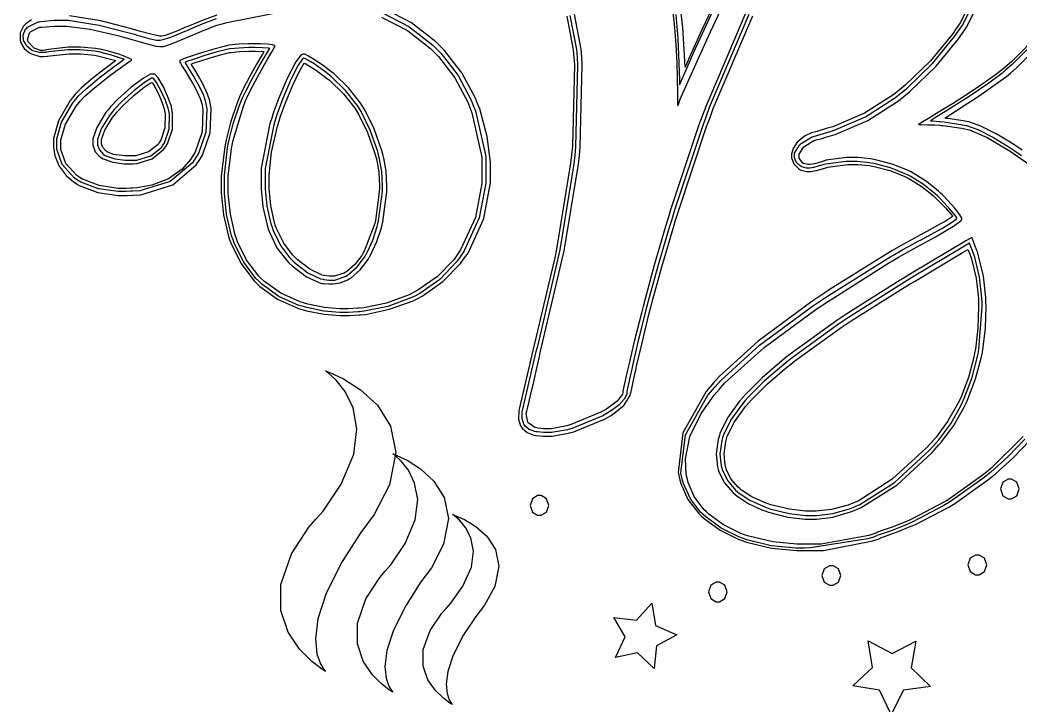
# Model space of a CAD drawing. Extents: x 59 to 294, y 65 to 304.
# Drawn here: x 59.4 to 149.6, y 186.4 to 248.2 of the extents above; entities that cross this region are included whole.
import ezdxf

# ---------------------------------------------------------------- set-up
doc = ezdxf.new("R2010")
doc.units = 0
doc.header["$MEASUREMENT"] = 0

msp = doc.modelspace()

# ---------------------------------------------------------------- linework, layer by layer
at = {"color": 7}
for points in [[(146.756, 253.164), (144.136, 247.977), (143.793, 247.474), (143.448, 246.962), (141.472, 244.559), (139.179, 242.35), (138.678, 241.935), (138.175, 241.53), (135.523, 239.832), (132.679, 238.61), (132.079, 238.442), (131.991, 238.416), (131.33, 238.213), (131.269, 238.195), (130.881, 238.089), (130.756, 238.055), (130.175, 237.782), (129.664, 237.401), (129.576, 237.313), (129.469, 237.208), (129.099, 236.657), (128.94, 236.145), (128.94, 235.972), (128.94, 235.792), (129.143, 235.251), (129.592, 234.8), (129.716, 234.738), (129.777, 234.703), (130.339, 234.561), (130.528, 234.561), (130.695, 234.561), (131.136, 234.651), (131.197, 234.667), (131.939, 234.88), (132.221, 234.95), (132.424, 234.986), (134.017, 235.197), (134.549, 235.197), (134.936, 235.197), (135.978, 235.108), (136.102, 235.09), (136.401, 235.038), (137.816, 234.669), (139.109, 234.156), (139.347, 234.032), (139.584, 233.91), (140.713, 233.196), (141.737, 232.374), (141.923, 232.198), (142.081, 232.049), (142.817, 231.291), (143.395, 230.638), (143.474, 230.54), (143.331, 230.431), (142.874, 230.141), (142.058, 229.663), (141.157, 229.166), (140.513, 228.82), (140.299, 228.706), (140.079, 228.583), (138.985, 227.992), (137.997, 227.435), (137.83, 227.329), (137.345, 227.039), (132.441, 223.962), (131.939, 223.625), (130.765, 222.849), (125.936, 219.291), (122.432, 216.102), (121.921, 215.511), (121.249, 214.745), (119.146, 211.019), (118.718, 207.451), (118.886, 206.764), (118.965, 206.447), (119.604, 204.996), (120.578, 203.737), (120.826, 203.517), (121.081, 203.28), (122.514, 202.248), (124.142, 201.428), (124.495, 201.296), (124.9, 201.145), (127.137, 200.63), (129.414, 200.414), (130.175, 200.414), (130.211, 200.414), (131.825, 200.414), (136.119, 201.242), (136.665, 201.4), (136.692, 201.41), (136.992, 201.55), (137.018, 201.577), (137.239, 201.639), (138.399, 202.045), (139.648, 202.557), (139.912, 202.671), (140.185, 202.795), (143.068, 204.294), (143.368, 204.471), (143.667, 204.647), (146.729, 206.825), (147.038, 207.081), (147.347, 207.329), (148.89, 208.735), (150.434, 210.336)], [(149.842, 210.697), (146.842, 207.752), (146.543, 207.504), (146.243, 207.257), (143.272, 205.114), (142.981, 204.928), (142.689, 204.752), (139.894, 203.28), (139.63, 203.164), (139.365, 203.05), (138.103, 202.552), (136.948, 202.143), (136.737, 202.071), (136.71, 202.071), (136.639, 202.011), (136.631, 202.001), (136.621, 201.993), (136.481, 201.939), (136.455, 201.929), (135.916, 201.771), (131.609, 200.977), (130.175, 200.977), (130.139, 200.977), (129.42, 200.977), (127.263, 201.19), (125.104, 201.684), (124.707, 201.825), (124.362, 201.949), (122.811, 202.733), (121.506, 203.695), (121.285, 203.906), (121.055, 204.118), (120.182, 205.273), (119.626, 206.533), (119.556, 206.798), (119.444, 207.253), (119.386, 208.682), (119.794, 210.67), (120.796, 212.751), (121.969, 214.408), (122.414, 214.912), (122.943, 215.513), (126.479, 218.7), (131.18, 222.154), (132.292, 222.885), (132.759, 223.194), (137.636, 226.281), (138.148, 226.59), (138.591, 226.857), (139.949, 227.61), (141.931, 228.694), (143.554, 229.651), (144.25, 230.153), (144.286, 230.294), (144.303, 230.365), (144.132, 230.668), (143.663, 231.273), (143.031, 231.971), (142.547, 232.463), (142.382, 232.621), (142.187, 232.807), (141.115, 233.671), (139.919, 234.429), (139.664, 234.561), (139.408, 234.694), (138.029, 235.246), (136.525, 235.639), (136.208, 235.692), (136.076, 235.709), (134.93, 235.832), (134.549, 235.832), (133.931, 235.832), (132.29, 235.629), (132.079, 235.585), (131.973, 235.551), (131.55, 235.427), (131.127, 235.303), (131.021, 235.267), (130.977, 235.259), (130.639, 235.197), (130.528, 235.197), (130.404, 235.197), (130.069, 235.286), (130.035, 235.303), (129.973, 235.339), (129.646, 235.789), (129.646, 235.938), (129.646, 236.15), (129.997, 236.714), (130.069, 236.784), (130.139, 236.856), (130.969, 237.357), (131.057, 237.383), (131.18, 237.419), (131.669, 237.561), (132.141, 237.702), (132.256, 237.736), (132.873, 237.913), (135.822, 239.183), (138.58, 240.947), (139.101, 241.37), (139.62, 241.795), (141.979, 244.066), (144.004, 246.531), (144.356, 247.051), (144.718, 247.571), (147.391, 252.898)], [(122.687, 251.236), (120.847, 247.333), (119.714, 244.822), (119.345, 243.982), (119.327, 244.547), (119.151, 247.554), (118.834, 250.173)], [(118.248, 248.98), (118.405, 247.555), (118.518, 245.979), (118.594, 244.387), (118.64, 242.915), (118.663, 241.695), (118.673, 240.866), (118.674, 240.558), (118.674, 240.558), (118.733, 240.558), (118.915, 241.08), (119.537, 242.496), (120.465, 244.595), (121.628, 247.161), (122.954, 249.98)], [(60.4354, 248.233), (59.92, 247.879), (59.8318, 247.79), (59.7256, 247.686), (59.4113, 247.072), (59.399, 246.407), (59.4431, 246.275), (59.4776, 246.16), (59.7821, 245.667), (60.2449, 245.278), (60.361, 245.217), (60.4393, 245.172), (61.1738, 244.934), (61.4193, 244.934), (61.5336, 244.934), (61.8324, 244.96), (61.8765, 244.968), (62.097, 245.004), (63.8376, 245.181), (64.4179, 245.181), (64.8751, 245.181), (66.1098, 245.066), (66.252, 245.04), (66.3924, 245.014), (67.9083, 244.625), (68.0501, 244.581), (67.7679, 244.374), (66.9286, 243.742), (65.8495, 242.893), (64.9097, 242.076), (64.3654, 241.534), (64.2056, 241.336), (63.905, 240.965), (62.8551, 239.145), (62.4057, 237.56), (62.4057, 237.031), (62.4057, 236.77), (62.5369, 235.989), (62.9253, 235.044), (63.5663, 234.208), (64.2137, 233.653), (64.4521, 233.503), (64.7333, 233.318), (66.4048, 232.68), (68.2473, 232.41), (68.8619, 232.41), (69.0467, 232.41), (69.5413, 232.436), (69.6034, 232.445), (70.291, 232.481), (73.1696, 233.363), (75.2919, 235.162), (75.6006, 235.656), (75.8377, 236.036), (76.5514, 238.064), (76.6315, 240.268), (76.5528, 240.735), (76.5168, 240.946), (76.3143, 241.56), (75.9217, 242.412), (75.456, 243.236), (75.1141, 243.796), (75.0013, 243.982), (74.9833, 244.008), (74.8411, 244.237), (74.8249, 244.263), (75.0189, 244.333), (75.6073, 244.533), (76.539, 244.829), (77.4774, 245.098), (78.0782, 245.248), (78.2807, 245.287), (78.3953, 245.314), (79.1753, 245.397), (80.0654, 245.427), (80.3631, 245.427), (80.6178, 245.427), (81.3139, 245.402), (81.3855, 245.393), (81.376, 245.375), (81.2532, 245.163), (81.2451, 245.145), (81.1057, 244.904), (80.6898, 244.179), (80.0887, 243.1), (79.5281, 242.021), (79.1891, 241.3), (79.0924, 241.053), (78.9506, 240.684), (78.3773, 238.977), (77.9805, 237.429), (77.9279, 237.137), (77.8662, 236.812), (77.5409, 234.173), (77.5409, 233.292), (77.5409, 232.639), (77.7434, 230.678), (78.1925, 228.716), (78.3167, 228.353), (78.449, 227.984), (79.3214, 226.268), (80.476, 224.747), (80.7501, 224.473), (81.0232, 224.2), (82.6202, 223.053), (84.4984, 222.224), (84.9133, 222.11), (85.2219, 222.021), (86.8094, 221.713), (88.2717, 221.58), (88.7596, 221.58), (89.0944, 221.58), (89.9844, 221.642), (90.0987, 221.651), (90.5397, 221.695), (92.7132, 222.154), (94.8351, 222.929), (95.25, 223.132), (95.6635, 223.344), (97.5251, 224.645), (99.103, 226.281), (99.3771, 226.66), (99.7825, 227.216), (101.203, 230.329), (101.812, 233.558), (101.812, 234.633), (101.812, 235.405), (101.52, 237.72), (100.841, 240.216), (100.648, 240.701), (100.453, 241.186), (99.2367, 243.462), (97.6658, 245.489), (97.2965, 245.85), (96.8897, 246.265), (94.681, 247.977), (92.2419, 249.229)], [(91.9773, 248.496), (94.3197, 247.271), (96.3965, 245.658), (96.7673, 245.287), (97.1102, 244.943), (98.5919, 243.016), (99.756, 240.824), (99.9423, 240.348), (100.127, 239.872), (101.035, 235.864), (101.035, 234.527), (101.035, 233.504), (100.456, 230.436), (99.121, 227.498), (98.7418, 226.977), (98.4952, 226.624), (97.0262, 225.094), (95.2581, 223.865), (94.8612, 223.661), (94.4644, 223.459), (92.4486, 222.705), (90.3813, 222.286), (89.9583, 222.25), (89.8521, 222.242), (88.9787, 222.18), (88.6876, 222.18), (88.2262, 222.18), (86.844, 222.312), (85.3461, 222.621), (85.0554, 222.709), (84.6586, 222.825), (82.9028, 223.605), (81.4296, 224.649), (81.1749, 224.896), (80.9265, 225.144), (79.8601, 226.551), (79.0388, 228.151), (78.916, 228.494), (78.7922, 228.847), (78.3608, 230.726), (78.1763, 232.599), (78.1763, 233.222), (78.1763, 234.158), (78.4669, 236.644), (78.529, 236.96), (78.5894, 237.279), (79.5419, 240.454), (79.6576, 240.771), (79.7306, 240.954), (79.9772, 241.493), (80.3836, 242.3), (80.8359, 243.137), (81.2934, 243.951), (81.715, 244.687), (82.0635, 245.291), (82.2949, 245.708), (82.3817, 245.86), (82.3736, 245.886), (82.3556, 245.922), (82.1669, 245.98), (81.7026, 246.046), (81.0535, 246.086), (80.4831, 246.098), (80.2929, 246.098), (79.9994, 246.098), (79.1185, 246.064), (78.2451, 245.958), (78.1043, 245.922), (77.7931, 245.857), (76.871, 245.608), (75.4627, 245.182), (74.2996, 244.781), (73.8092, 244.581), (73.8008, 244.545), (73.7898, 244.504), (73.8558, 244.354), (74.0502, 244.012), (74.3409, 243.552), (74.6869, 243.003), (75.0478, 242.398), (75.383, 241.768), (75.65, 241.144), (75.7865, 240.707), (75.8112, 240.558), (75.8818, 240.135), (75.8112, 238.148), (75.1762, 236.317), (74.9653, 235.972), (74.767, 235.654), (74.0061, 234.797), (72.777, 233.919), (71.2833, 233.345), (69.9728, 233.105), (69.5332, 233.08), (69.3568, 233.08), (68.9599, 233.046), (68.8277, 233.046), (68.2516, 233.046), (66.5247, 233.302), (65.042, 233.874), (64.8049, 234.032), (64.5308, 234.208), (63.5303, 235.299), (63.077, 236.546), (63.077, 236.96), (63.077, 237.432), (63.4944, 238.844), (64.4606, 240.472), (64.7347, 240.807), (64.8533, 240.953), (65.2515, 241.355), (65.9335, 241.969), (66.711, 242.604), (67.5072, 243.218), (68.2544, 243.774), (68.8756, 244.224), (69.3028, 244.531), (69.4612, 244.622), (69.4612, 244.651), (69.4612, 244.698), (69.154, 244.836), (68.3853, 245.118), (67.3777, 245.416), (66.6143, 245.597), (66.3582, 245.64), (66.2079, 245.667), (64.8642, 245.78), (64.4179, 245.78), (63.7466, 245.78), (61.9732, 245.577), (61.7361, 245.533), (61.7086, 245.525), (61.4909, 245.497), (61.4193, 245.497), (61.2429, 245.497), (60.766, 245.648), (60.7138, 245.674), (60.6337, 245.718), (60.1306, 246.275), (60.1126, 246.345), (60.0865, 246.417), (60.2629, 247.06), (60.325, 247.121), (60.3857, 247.183), (61.1547, 247.571), (61.2429, 247.58), (61.3752, 247.598), (62.5189, 247.686), (62.9006, 247.686), (63.6034, 247.686), (65.7158, 247.414), (68.3369, 246.808), (70.5157, 246.182), (71.6499, 245.878), (72.0027, 245.85), (72.0189, 245.85), (72.0591, 245.85), (72.0729, 245.85), (72.3209, 245.85), (73.0649, 246.086), (74.4361, 246.645), (75.9905, 247.31), (77.1454, 247.751), (77.5409, 247.862), (78.0426, 248.004), (83.5367, 249.089)], [(77.126, 248.674), (75.8994, 248.219), (74.6732, 247.712), (74.4361, 247.614), (74.2597, 247.541), (73.7334, 247.319), (73.0553, 247.046), (72.475, 246.847), (72.1734, 246.768), (72.0729, 246.768), (71.9667, 246.778), (71.181, 246.94), (70.1492, 247.227), (69.9202, 247.297), (69.4517, 247.43), (66.6792, 248.149), (63.8708, 248.602)], [(108.682, 248.564), (109.272, 245.543), (109.325, 244.864), (109.369, 244.176), (109.193, 236.846), (109.115, 236.079), (109.034, 235.312), (107.764, 227.568), (107.597, 226.8), (107.429, 226.034), (105.78, 219.057), (105.621, 218.44), (104.386, 213.148), (104.351, 212.981), (104.333, 212.246), (104.527, 211.632), (104.599, 211.526), (104.669, 211.43), (105.128, 211.037), (105.727, 210.803), (105.869, 210.785), (105.94, 210.777), (106.601, 210.715), (106.821, 210.715), (107.377, 210.715), (108.84, 210.979), (109.044, 211.031), (109.325, 211.111), (112.095, 212.258), (112.36, 212.408), (112.677, 212.585), (113.837, 213.484), (114.414, 214.383), (114.44, 214.559), (114.449, 214.587), (114.577, 215.155), (114.828, 216.341), (114.899, 216.676), (114.978, 217.029), (115.477, 219.133), (116.098, 221.677), (116.24, 222.25), (116.389, 222.823), (117.249, 225.968), (118.267, 229.447), (118.497, 230.188), (118.744, 230.999), (121.293, 238.638), (121.568, 239.36), (121.893, 240.242), (125.447, 248.594)], [(124.83, 248.903), (121.24, 240.498), (120.897, 239.572), (120.604, 238.788), (118.048, 231.105), (117.828, 230.364), (117.598, 229.614), (116.579, 226.126), (115.719, 222.974), (115.571, 222.39), (115.42, 221.809), (114.776, 219.243), (114.272, 217.135), (114.194, 216.782), (114.114, 216.429), (113.845, 215.19), (113.735, 214.77), (113.735, 214.629), (113.717, 214.515), (113.228, 213.859), (112.262, 213.149), (112.007, 213.008), (111.759, 212.867), (109.141, 211.782), (108.868, 211.703), (108.682, 211.65), (107.286, 211.384), (106.821, 211.384), (106.618, 211.384), (106.07, 211.446), (106.01, 211.454), (105.806, 211.49), (105.166, 211.937), (105.038, 212.751), (105.092, 212.972), (105.175, 213.327), (105.423, 214.394), (105.705, 215.617), (105.979, 216.841), (106.215, 217.908), (106.292, 218.263), (106.451, 218.881), (108.09, 225.875), (108.267, 226.66), (108.443, 227.437), (109.732, 235.233), (109.82, 236.008), (109.898, 236.786), (110.075, 244.192), (110.031, 244.898), (109.987, 245.604), (109.373, 248.758)], [(151.35, 247.069), (148.776, 244.467), (148.203, 243.982), (147.961, 243.779), (147.209, 243.204), (146.015, 242.358), (144.727, 241.5), (143.444, 240.678), (142.267, 239.95), (141.301, 239.364), (140.645, 238.972), (140.406, 238.831), (140.406, 238.831), (140.406, 238.826), (140.636, 238.81), (141.19, 238.791), (141.864, 238.766), (142.305, 238.741), (142.452, 238.724), (142.61, 238.708), (144.268, 238.478), (144.427, 238.442), (144.981, 238.337), (146.574, 237.644), (148.642, 236.397), (150.34, 235.228)], [(149.729, 236.498), (148.809, 237.115), (147.447, 237.954), (146.013, 238.668), (144.937, 239.045), (144.569, 239.113), (144.427, 239.141), (143.043, 239.343), (142.911, 239.36), (142.769, 239.396), (143.226, 239.678), (145.876, 241.385), (148.334, 243.144), (148.696, 243.453), (149.269, 243.938), (151.889, 246.587)]]:
    msp.add_lwpolyline(points, dxfattribs=at)
at = {"color": 32}
for points in [[(149.975, 210.441), (148.449, 208.858), (146.924, 207.469), (146.615, 207.221), (146.306, 206.974), (143.28, 204.823), (142.981, 204.647), (142.689, 204.471), (139.832, 202.971), (139.56, 202.847), (139.295, 202.733), (138.029, 202.222), (136.852, 201.815), (136.631, 201.753), (136.613, 201.737), (136.375, 201.622), (136.349, 201.613), (135.836, 201.454), (130.624, 200.634), (130.105, 200.624), (130.105, 200.624), (129.358, 200.624), (127.119, 200.841), (124.927, 201.357), (124.531, 201.506), (124.186, 201.631), (122.603, 202.424), (121.214, 203.43), (120.967, 203.659), (120.737, 203.871), (119.825, 205.074), (119.211, 206.437), (119.133, 206.728), (118.973, 207.389), (119.392, 210.825), (121.416, 214.419), (122.061, 215.158), (122.572, 215.742), (126.056, 218.904), (130.845, 222.436), (132.009, 223.202), (132.511, 223.538), (137.415, 226.616), (137.9, 226.906), (138.067, 227.013), (139.055, 227.582), (140.149, 228.169), (140.37, 228.283), (140.636, 228.424), (141.431, 228.852), (142.486, 229.443), (143.356, 229.975), (143.775, 230.268), (143.863, 230.364), (143.819, 230.444), (143.632, 230.699), (143.232, 231.184), (142.707, 231.763), (142.253, 232.225), (142.099, 232.374), (141.905, 232.561), (140.855, 233.39), (139.7, 234.112), (139.453, 234.244), (139.205, 234.377), (137.87, 234.912), (136.411, 235.286), (136.102, 235.339), (135.97, 235.356), (134.851, 235.479), (134.479, 235.479), (133.87, 235.479), (132.256, 235.277), (132.045, 235.233), (131.763, 235.162), (131.021, 234.95), (130.967, 234.933), (130.584, 234.88), (130.458, 234.88), (130.298, 234.88), (129.866, 234.994), (129.822, 235.02), (129.725, 235.074), (129.376, 235.413), (129.223, 235.807), (129.223, 235.938), (129.223, 236.212), (129.664, 236.942), (129.752, 237.031), (129.83, 237.111), (130.8, 237.702), (130.917, 237.736), (132.115, 238.089), (132.723, 238.265), (135.625, 239.514), (138.315, 241.239), (138.818, 241.653), (139.329, 242.068), (141.648, 244.312), (143.651, 246.75), (144.004, 247.261), (144.356, 247.774), (147.002, 253.012)], [(118.503, 248.719), (118.692, 246.561), (118.801, 244.33), (118.842, 242.879), (118.85, 242.394), (119.21, 243.21), (120.299, 245.653), (122.286, 249.943)], [(92.0831, 248.885), (94.4563, 247.66), (96.617, 245.976), (97.0139, 245.569), (97.3667, 245.208), (98.8882, 243.218), (100.073, 241.001), (100.259, 240.524), (100.444, 240.039), (101.388, 235.931), (101.388, 234.561), (101.388, 233.519), (100.801, 230.391), (99.4212, 227.347), (99.0244, 226.8), (98.7598, 226.431), (97.2287, 224.839), (95.4345, 223.582), (95.0376, 223.379), (94.6312, 223.176), (92.5544, 222.405), (90.4254, 221.969), (89.9943, 221.933), (89.8881, 221.925), (88.9868, 221.861), (88.6876, 221.861), (88.2138, 221.861), (86.7914, 221.994), (85.248, 222.302), (84.9492, 222.39), (84.5425, 222.506), (82.725, 223.313), (81.1911, 224.419), (80.9265, 224.683), (80.6704, 224.94), (79.5637, 226.395), (78.7217, 228.063), (78.5992, 228.424), (78.4669, 228.776), (78.0122, 230.709), (77.8235, 232.62), (77.8235, 233.256), (77.8235, 234.2), (78.1142, 236.714), (78.1763, 237.031), (78.2285, 237.323), (78.6253, 238.867), (79.1972, 240.55), (79.339, 240.911), (79.4357, 241.157), (79.7747, 241.873), (80.3356, 242.941), (80.9364, 244.008), (81.3523, 244.729), (81.4917, 244.968), (81.5262, 245.03), (81.8871, 245.63), (81.9146, 245.674), (81.8349, 245.684), (81.2655, 245.723), (80.5614, 245.746), (80.3271, 245.746), (80.0241, 245.746), (79.1185, 245.702), (78.2987, 245.622), (78.1763, 245.604), (77.9254, 245.55), (77.1811, 245.353), (76.0444, 245.018), (74.9942, 244.677), (74.4266, 244.476), (74.2597, 244.405), (74.2858, 244.361), (74.6125, 243.823), (74.6485, 243.769), (74.7614, 243.592), (75.0976, 243.052), (75.5509, 242.258), (75.9312, 241.443), (76.1284, 240.863), (76.164, 240.665), (76.2346, 240.224), (76.1545, 238.131), (75.4765, 236.194), (75.2479, 235.832), (74.9558, 235.365), (72.9312, 233.667), (70.1848, 232.833), (69.5332, 232.797), (69.3568, 232.797), (68.9599, 232.763), (68.8277, 232.763), (68.2378, 232.763), (66.4711, 233.023), (64.867, 233.619), (64.5943, 233.785), (64.2856, 233.989), (63.1956, 235.21), (62.7242, 236.576), (62.7242, 237.031), (62.7242, 237.53), (63.1515, 239.025), (64.16, 240.763), (64.4521, 241.124), (64.6508, 241.372), (65.3479, 242.033), (66.5413, 243.025), (67.776, 243.957), (68.5366, 244.507), (68.7917, 244.687), (68.6414, 244.741), (67.6314, 245.066), (66.4972, 245.358), (66.2862, 245.393), (66.1444, 245.419), (64.8215, 245.533), (64.3819, 245.533), (63.7286, 245.533), (61.9926, 245.357), (61.7721, 245.321), (61.7361, 245.313), (61.4715, 245.287), (61.3833, 245.287), (61.1628, 245.287), (60.5621, 245.463), (60.5014, 245.497), (60.4037, 245.551), (60.0206, 245.874), (59.7598, 246.283), (59.7256, 246.379), (59.6981, 246.451), (59.6678, 246.892), (59.902, 247.403), (60.0082, 247.51), (60.0865, 247.589), (61.0306, 248.056), (61.1367, 248.073), (61.269, 248.091), (62.4388, 248.215), (62.8304, 248.215), (63.7522, 248.215), (66.5194, 247.778), (69.2506, 247.077), (69.7096, 246.944), (69.9463, 246.874), (71.0046, 246.575), (71.6993, 246.415), (71.9307, 246.415), (72.0453, 246.415), (72.3925, 246.494), (73.0031, 246.698), (73.7112, 246.981), (74.2819, 247.219), (74.4721, 247.297), (74.7007, 247.395), (75.8994, 247.902), (77.0985, 248.356)], [(125.094, 248.736), (121.532, 240.348), (121.215, 239.466), (120.951, 238.734), (118.392, 231.079), (118.145, 230.258), (117.915, 229.518), (116.896, 226.038), (116.036, 222.893), (115.888, 222.32), (115.737, 221.747), (115.098, 219.203), (114.617, 217.099), (114.547, 216.746), (114.467, 216.393), (114.198, 215.168), (114.088, 214.738), (114.088, 214.595), (114.067, 214.454), (113.859, 214.049), (113.4, 213.537), (112.808, 213.076), (112.342, 212.78), (112.183, 212.689), (111.927, 212.549), (109.219, 211.43), (108.938, 211.35), (108.744, 211.297), (107.301, 211.031), (106.821, 211.031), (106.601, 211.031), (106.01, 211.093), (105.94, 211.102), (105.815, 211.12), (105.303, 211.31), (104.933, 211.624), (104.881, 211.703), (104.827, 211.791), (104.673, 212.294), (104.677, 212.901), (104.705, 213.042), (105.94, 218.333), (106.098, 218.961), (107.738, 225.964), (107.914, 226.73), (108.081, 227.507), (109.352, 235.268), (109.431, 236.044), (109.51, 236.812), (109.688, 244.168), (109.644, 244.864), (109.6, 245.561), (108.995, 248.652)], [(151.416, 246.818), (148.836, 244.21), (148.273, 243.733), (147.903, 243.419), (146.732, 242.551), (144.867, 241.283), (143.003, 240.093), (141.85, 239.382), (141.464, 239.147), (141.684, 239.147), (142.284, 239.087), (142.346, 239.077), (142.699, 239.043), (142.831, 239.025), (144.214, 238.822), (144.356, 238.795), (144.713, 238.727), (145.754, 238.355), (147.152, 237.654), (148.483, 236.825), (149.385, 236.215), (149.684, 236.008)]]:
    msp.add_lwpolyline(points, dxfattribs=at)
at = {"color": 7}
for points in [[(87.4187, 224.437), (87.6321, 224.437), (88.2731, 224.549), (88.9441, 224.817), (89.0764, 224.896), (89.2528, 225.002), (90.0726, 225.713), (90.7867, 226.652), (90.9105, 226.872), (91.0332, 227.093), (91.5681, 228.253), (91.9773, 229.5), (92.039, 229.765), (92.1011, 230.029), (92.4539, 232.737), (92.4638, 233.01), (92.4719, 233.292), (92.4098, 234.603), (92.2059, 235.788), (92.1452, 236.008), (92.0214, 236.441), (91.3211, 238.412), (90.4956, 240.119), (90.3111, 240.418), (90.1252, 240.719), (89.0228, 242.112), (87.7094, 243.364), (87.4187, 243.593), (87.274, 243.705), (86.8345, 244.03), (86.1039, 244.541), (85.4135, 244.967), (85.065, 245.145), (84.9492, 245.145), (84.9133, 245.145), (84.7369, 245.1), (84.2627, 244.456), (83.4746, 242.959), (82.7003, 241.118), (82.2276, 239.831), (82.091, 239.396), (81.9312, 238.893), (81.1389, 234.878), (81.1389, 233.539), (81.1389, 233), (81.2973, 231.382), (81.6681, 229.73), (81.7742, 229.412), (81.879, 229.103), (82.5623, 227.706), (83.4401, 226.537), (83.6443, 226.343), (83.917, 226.078), (85.2219, 225.09), (86.4224, 224.526), (86.6429, 224.473), (86.7131, 224.464), (87.2423, 224.437), (87.4187, 224.437)], [(87.4187, 225.142), (87.2589, 225.142), (86.8355, 225.205), (86.7833, 225.213), (86.589, 225.257), (85.5267, 225.765), (84.3746, 226.643), (84.1375, 226.872), (83.9611, 227.048), (83.1839, 228.107), (82.5486, 229.377), (82.4438, 229.658), (82.3461, 229.95), (81.999, 231.506), (81.8444, 233.032), (81.8444, 233.539), (81.8444, 234.231), (82.0773, 236.305), (82.6121, 238.672), (82.7624, 239.147), (82.8904, 239.556), (83.3286, 240.763), (83.9611, 242.298), (84.5675, 243.555), (84.9231, 244.176), (85.0554, 244.335), (85.1598, 244.282), (85.9317, 243.801), (86.8274, 243.16), (86.9957, 243.028), (87.2864, 242.799), (88.5553, 241.583), (89.578, 240.294), (89.746, 240.029), (89.9223, 239.739), (90.7203, 238.099), (91.3956, 236.211), (91.5099, 235.796), (91.5624, 235.593), (91.7444, 234.497), (91.8009, 233.274), (91.7924, 233.01), (91.7829, 232.745), (91.4301, 230.153), (91.3694, 229.905), (91.3074, 229.658), (90.4254, 227.393), (90.3111, 227.189), (90.2049, 226.996), (89.5837, 226.18), (88.8725, 225.559), (88.7236, 225.461), (88.6174, 225.408), (87.7175, 225.142), (87.4187, 225.142)], [(69.1444, 235.267), (69.2587, 235.267), (69.5166, 235.267), (69.6034, 235.267), (69.9287, 235.285), (71.3176, 235.713), (72.3717, 236.583), (72.5318, 236.82), (72.6902, 237.059), (73.1435, 238.391), (73.1559, 239.863), (73.0952, 240.171), (73.043, 240.426), (72.7908, 241.169), (72.3318, 242.196), (71.84, 243.005), (71.5423, 243.338), (71.4375, 243.346), (71.4195, 243.346), (71.3796, 243.346), (71.3673, 243.346), (71.1549, 243.346), (70.5196, 242.999), (69.3815, 242.152), (68.2308, 241.1), (67.5488, 240.391), (67.3446, 240.135), (67.1146, 239.854), (66.3127, 238.549), (65.9694, 237.517), (65.9694, 237.173), (65.9694, 236.969), (66.1843, 236.353), (66.6295, 235.868), (66.7452, 235.796), (66.886, 235.718), (67.7594, 235.413), (68.7973, 235.267), (69.1444, 235.267)], [(69.1444, 235.972), (68.8149, 235.972), (67.8296, 236.119), (67.2564, 236.353), (67.2042, 236.397), (67.1241, 236.451), (66.8556, 236.732), (66.7452, 237.062), (66.7452, 237.173), (66.7452, 237.456), (67.0401, 238.307), (67.7414, 239.43), (67.9457, 239.677), (68.1232, 239.908), (68.7268, 240.552), (69.6736, 241.432), (70.594, 242.168), (71.1207, 242.527), (71.2971, 242.605), (71.3754, 242.5), (71.5821, 242.154), (71.913, 241.504), (72.2189, 240.76), (72.3896, 240.216), (72.4256, 240.029), (72.4778, 239.765), (72.4598, 238.514), (72.0894, 237.401), (71.9667, 237.207), (71.8425, 237.023), (70.9923, 236.34), (69.8405, 235.99), (69.5674, 235.972), (69.4612, 235.972), (69.2231, 235.972), (69.1444, 235.972)], [(130.704, 203.236), (131.199, 203.236), (132.683, 203.426), (134.276, 203.879), (134.585, 204.012), (135.228, 204.276), (138.425, 206.301), (141.604, 209.225), (142.24, 209.939), (142.477, 210.203), (143.563, 211.664), (144.507, 213.316), (144.675, 213.677), (144.841, 214.04), (145.529, 215.874), (146.04, 217.744), (146.12, 218.123), (146.19, 218.511), (146.429, 220.456), (146.49, 222.418), (146.473, 222.815), (146.463, 223.212), (146.244, 225.139), (145.812, 226.977), (145.697, 227.329), (145.644, 227.462), (145.437, 227.983), (145.248, 228.504), (145.204, 228.636), (144.719, 228.345), (139.743, 225.373), (139.241, 225.072), (138.728, 224.773), (133.94, 221.739), (133.49, 221.438), (133.04, 221.139), (128.834, 218.105), (128.447, 217.804), (128.058, 217.496), (126.303, 215.976), (124.795, 214.472), (124.531, 214.172), (124.256, 213.863), (123.18, 212.374), (122.493, 210.953), (122.414, 210.679), (122.334, 210.406), (122.167, 209.119), (122.282, 207.936), (122.344, 207.716), (122.404, 207.495), (122.916, 206.495), (123.675, 205.617), (123.861, 205.457), (124.045, 205.299), (125.094, 204.625), (126.285, 204.074), (126.541, 203.976), (126.884, 203.853), (128.622, 203.422), (130.183, 203.236), (130.704, 203.236)], [(130.704, 203.942), (130.216, 203.942), (128.754, 204.123), (127.088, 204.532), (126.753, 204.647), (126.497, 204.735), (125.373, 205.251), (124.442, 205.854), (124.284, 205.986), (124.124, 206.119), (123.489, 206.878), (123.066, 207.742), (123.013, 207.927), (122.96, 208.113), (122.863, 209.119), (123.013, 210.229), (123.083, 210.468), (123.154, 210.715), (123.793, 212.007), (124.803, 213.386), (125.06, 213.677), (125.315, 213.969), (126.778, 215.429), (128.49, 216.906), (128.87, 217.205), (129.249, 217.506), (133.429, 220.504), (133.879, 220.803), (134.328, 221.103), (139.091, 224.104), (139.594, 224.403), (140.035, 224.667), (144.418, 227.287), (144.851, 227.542), (145.062, 227.048), (145.176, 226.713), (145.591, 224.962), (145.794, 223.124), (145.803, 222.743), (145.812, 222.364), (145.746, 220.456), (145.521, 218.564), (145.451, 218.193), (145.379, 217.824), (144.894, 216.006), (144.232, 214.26), (144.074, 213.924), (143.915, 213.589), (143.015, 212.025), (141.975, 210.618), (141.746, 210.362), (141.119, 209.666), (138.015, 206.825), (134.946, 204.868), (134.338, 204.611), (134.046, 204.497), (132.56, 204.105), (131.167, 203.942), (130.704, 203.942)], [(148.626, 205.07), (148.784, 205.07), (149.26, 205.346), (149.472, 205.952), (149.26, 206.558), (148.784, 206.834), (148.626, 206.834), (148.466, 206.834), (147.99, 206.558), (147.778, 205.952), (147.99, 205.346), (148.466, 205.07), (148.626, 205.07)], [(106.222, 203.589), (106.38, 203.589), (106.856, 203.864), (107.068, 204.471), (106.856, 205.077), (106.38, 205.353), (106.222, 205.353), (106.062, 205.353), (105.585, 205.077), (105.374, 204.471), (105.585, 203.864), (106.062, 203.589), (106.222, 203.589)], [(145.697, 198.225), (145.856, 198.225), (146.331, 198.501), (146.543, 199.107), (146.331, 199.713), (145.856, 199.989), (145.697, 199.989), (145.537, 199.989), (145.062, 199.713), (144.85, 199.107), (145.062, 198.501), (145.537, 198.225), (145.697, 198.225)], [(132.538, 197.273), (132.697, 197.273), (133.172, 197.548), (133.385, 198.155), (133.172, 198.761), (132.697, 199.037), (132.538, 199.037), (132.378, 199.037), (131.903, 198.761), (131.691, 198.155), (131.903, 197.548), (132.378, 197.273), (132.538, 197.273)], [(122.308, 195.792), (122.466, 195.792), (122.942, 196.067), (123.154, 196.674), (122.942, 197.28), (122.466, 197.556), (122.308, 197.556), (122.148, 197.556), (121.672, 197.28), (121.46, 196.674), (121.672, 196.067), (122.148, 195.792), (122.308, 195.792)], [(116.346, 195.651), (116.699, 193.639), (118.604, 192.793), (116.769, 191.805), (116.557, 189.758), (115.076, 191.17), (113.065, 190.747), (113.947, 192.617), (112.925, 194.381), (114.97, 194.134), (116.346, 195.651)], [(140.159, 192.228), (139.736, 189.83), (141.464, 188.137), (139.03, 187.818), (137.936, 185.631), (136.878, 187.818), (134.479, 188.207), (136.242, 189.865), (135.855, 192.264), (138.006, 191.135), (140.159, 192.228)]]:
    msp.add_lwpolyline(points, close=True, dxfattribs=at)
at = {"color": 32}
for points in [[(84.9835, 244.792), (84.8596, 244.722), (84.4875, 244.166), (83.8193, 242.875), (83.0986, 241.166), (82.5899, 239.764), (82.4438, 239.29), (82.284, 238.796), (81.4917, 234.854), (81.4917, 233.539), (81.4917, 233.018), (81.6501, 231.454), (82.0208, 229.853), (82.127, 229.552), (82.2318, 229.253), (82.889, 227.917), (83.7046, 226.81), (83.8909, 226.624), (84.1375, 226.377), (85.3542, 225.439), (86.5008, 224.904), (86.7131, 224.86), (86.7738, 224.852), (87.2575, 224.79), (87.4187, 224.79), (87.7796, 224.79), (88.7582, 225.142), (88.864, 225.213), (89.0309, 225.311), (89.7901, 225.972), (90.442, 226.846), (90.5577, 227.048), (90.6805, 227.261), (91.1973, 228.393), (91.5899, 229.616), (91.652, 229.871), (91.7127, 230.127), (92.0655, 232.773), (92.075, 233.046), (92.0831, 233.32), (92.0214, 234.585), (91.8185, 235.727), (91.7582, 235.938), (91.6421, 236.363), (90.963, 238.293), (90.1428, 239.979), (89.9583, 240.278), (89.7901, 240.552), (88.7458, 241.883), (87.4353, 243.144), (87.1361, 243.381), (86.9915, 243.497), (86.5463, 243.83), (85.9137, 244.273), (85.3542, 244.622), (85.0621, 244.776), (84.9835, 244.792)], [(71.4015, 242.994), (71.2516, 242.985), (70.703, 242.667), (69.6778, 241.891), (68.5793, 240.891), (67.8737, 240.153), (67.6631, 239.889), (67.4508, 239.624), (66.7096, 238.408), (66.3924, 237.455), (66.3924, 237.137), (66.3924, 236.984), (66.5508, 236.525), (66.9216, 236.115), (67.0278, 236.044), (67.1421, 235.974), (67.9319, 235.709), (68.8675, 235.585), (69.1804, 235.585), (69.2947, 235.585), (69.5508, 235.585), (69.6376, 235.585), (69.9287, 235.603), (71.1976, 235.982), (72.1512, 236.75), (72.2835, 236.96), (72.4242, 237.173), (72.8391, 238.377), (72.8652, 239.739), (72.8126, 240.029), (72.7562, 240.269), (72.5124, 240.969), (72.1071, 241.883), (71.7007, 242.611), (71.4721, 242.941), (71.4015, 242.994)], [(144.992, 228.107), (144.533, 227.834), (139.858, 225.038), (139.383, 224.755), (138.88, 224.456), (134.082, 221.422), (133.633, 221.121), (133.182, 220.822), (129.002, 217.788), (128.623, 217.488), (128.243, 217.188), (126.515, 215.693), (125.032, 214.216), (124.777, 213.924), (124.513, 213.625), (123.476, 212.183), (122.809, 210.829), (122.731, 210.572), (122.66, 210.318), (122.496, 209.119), (122.598, 208.025), (122.66, 207.822), (122.721, 207.619), (123.194, 206.685), (123.895, 205.855), (124.072, 205.705), (124.23, 205.565), (125.2, 204.934), (126.383, 204.392), (126.647, 204.294), (127, 204.172), (128.732, 203.739), (130.237, 203.553), (130.74, 203.553), (131.22, 203.553), (132.661, 203.739), (134.186, 204.172), (134.479, 204.294), (135.096, 204.55), (138.222, 206.531), (141.366, 209.41), (141.993, 210.115), (142.23, 210.38), (143.293, 211.831), (144.197, 213.44), (144.356, 213.783), (144.515, 214.128), (145.194, 215.918), (145.696, 217.778), (145.767, 218.157), (145.838, 218.538), (146.129, 222.392), (146.12, 222.779), (146.111, 223.168), (145.892, 225.05), (145.459, 226.846), (145.344, 227.189), (144.992, 228.107)], [(86.9237, 189.512), (86.9237, 189.512), (86.5671, 189.738), (85.6947, 190.406), (84.5993, 191.51), (83.5766, 193.04), (82.9179, 194.987), (82.9194, 197.341), (83.8743, 200.094), (85.4481, 202.519), (86.0778, 203.236), (86.7117, 203.962), (88.3514, 206.374), (89.498, 209.09), (89.771, 211.388), (89.4235, 213.268), (88.7113, 214.729), (87.8872, 215.772), (87.2063, 216.397), (86.9237, 216.606), (86.9237, 216.606), (86.9237, 216.606), (87.3926, 216.428), (88.5652, 215.87), (90.092, 214.904), (91.6203, 213.497), (92.8, 211.62), (93.278, 209.238), (92.7075, 206.325), (91.3239, 203.645), (90.7341, 202.847), (90.1167, 202.02), (88.4329, 199.409), (86.9982, 196.552), (86.257, 194.241), (86.0379, 192.436), (86.166, 191.099), (86.4718, 190.193), (86.7819, 189.676), (86.9237, 189.512), (86.9237, 189.512)], [(92.9929, 187.642), (92.9929, 187.642), (92.7104, 187.82), (92.0186, 188.349), (91.1518, 189.223), (90.3414, 190.434), (89.8204, 191.978), (89.8218, 193.849), (90.5771, 196.04), (91.8228, 197.972), (92.3216, 198.544), (92.8232, 199.118), (94.1229, 201.024), (95.0309, 203.174), (95.2458, 204.993), (94.9717, 206.481), (94.4079, 207.639), (93.7549, 208.466), (93.2159, 208.962), (92.9929, 209.127), (92.9929, 209.127), (92.9929, 209.127), (93.3619, 208.986), (94.2894, 208.545), (95.4966, 207.78), (96.7052, 206.667), (97.6394, 205.179), (98.0225, 203.294), (97.5762, 200.984), (96.4904, 198.859), (96.0258, 198.225), (95.5368, 197.568), (94.204, 195.493), (93.0659, 193.223), (92.4761, 191.389), (92.2997, 189.957), (92.3989, 188.899), (92.6373, 188.179), (92.8811, 187.772), (92.9929, 187.642), (92.9929, 187.642)], [(98.389, 186.513), (98.389, 186.513), (98.1534, 186.656), (97.5762, 187.081), (96.8513, 187.781), (96.1746, 188.75), (95.7393, 189.982), (95.7393, 191.47), (96.3704, 193.209), (97.4122, 194.743), (97.8256, 195.192), (98.243, 195.65), (99.3278, 197.177), (100.086, 198.896), (100.266, 200.352), (100.037, 201.542), (99.5673, 202.468), (99.0244, 203.13), (98.5753, 203.527), (98.389, 203.659), (98.389, 203.659), (98.389, 203.659), (98.6977, 203.546), (99.4696, 203.192), (100.474, 202.578), (101.48, 201.688), (102.256, 200.502), (102.57, 199.001), (102.194, 197.167), (101.28, 195.479), (100.894, 194.98), (100.491, 194.455), (99.3881, 192.793), (98.4483, 190.978), (97.9622, 189.51), (97.8158, 188.365), (97.8972, 187.518), (98.0955, 186.943), (98.2969, 186.617), (98.389, 186.513), (98.389, 186.513)]]:
    msp.add_lwpolyline(points, close=True, dxfattribs=at)

doc.saveas('drawing.dxf')
